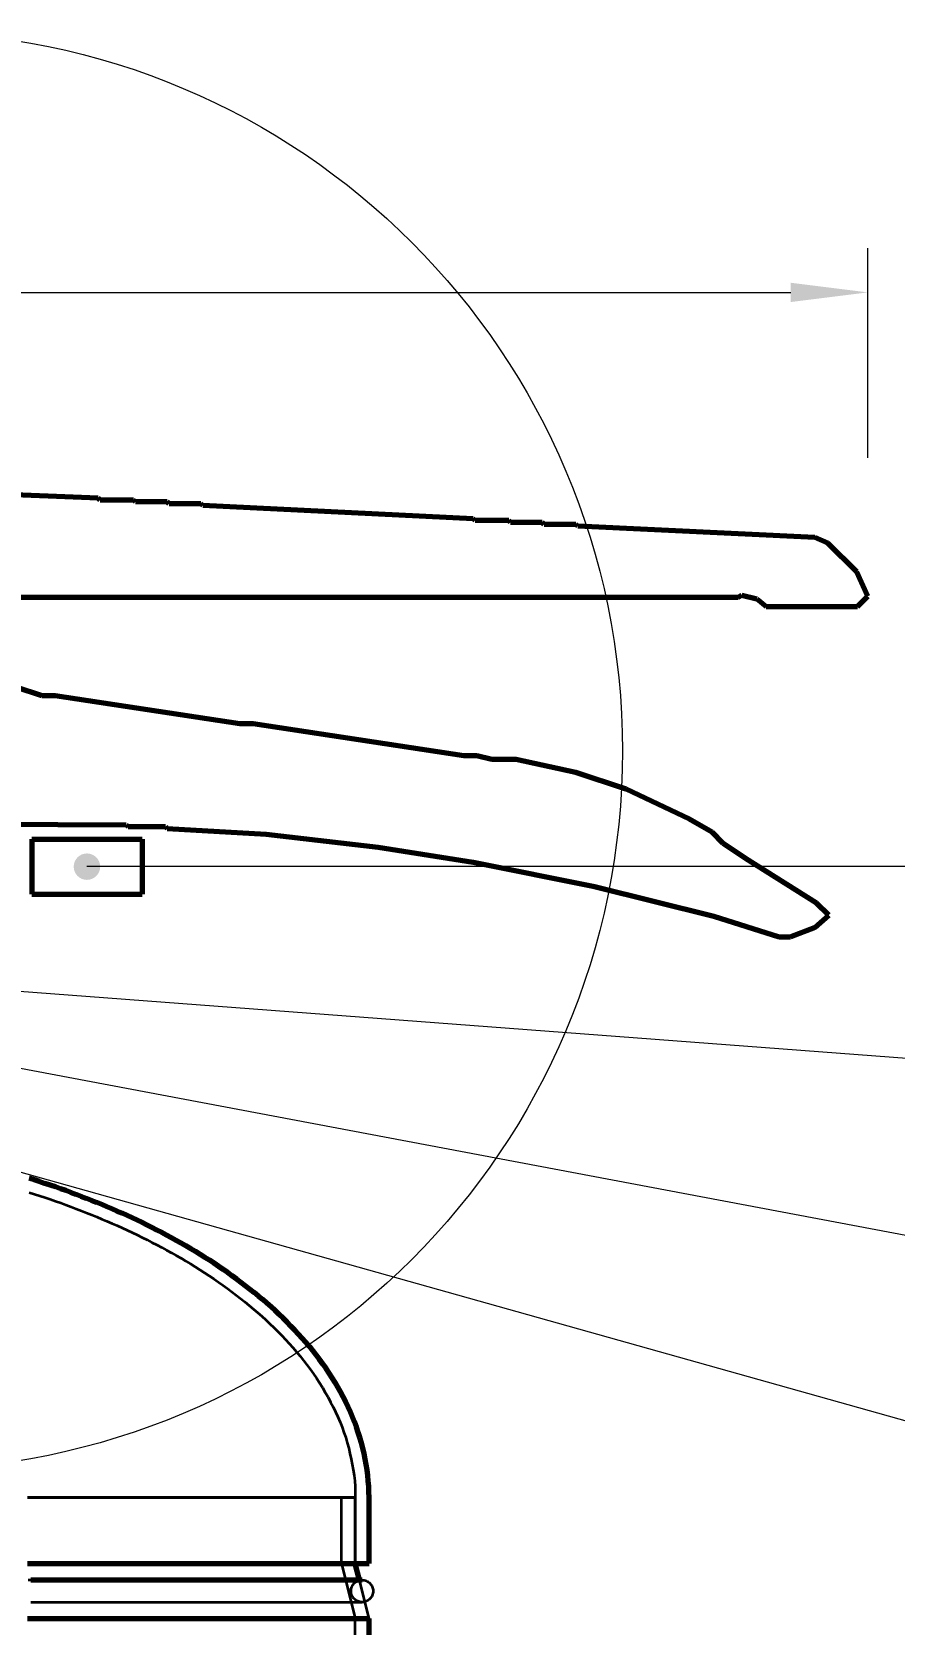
# Model space of a CAD drawing. Header units: millimetres. Extents: x 0 to 2382, y 0 to 420.
# Drawn here: x 176.5 to 215.6, y 301.3 to 373.5 of the extents above; entities that cross this region are included whole.
import ezdxf

# ---------------------------------------------------------------- set-up
doc = ezdxf.new("R2010")
doc.units = ezdxf.units.MM
doc.linetypes.add('IRAM-E-TRAZOS', pattern=[5, 4, -1])
for name, color, linetype, lineweight in [('01-VISIBLE', 7, 'CONTINUOUS', 70), ('02-OCULTA', 4, 'IRAM-E-TRAZOS', 35), ('04-COTA', 3, 'CONTINUOUS', 18), ('08-FINA', 5, 'CONTINUOUS', 18)]:
    doc.layers.add(name, color=color, linetype=linetype, lineweight=lineweight)
doc.styles.add('ISO3098', font='isocpeur.ttf')
doc.dimstyles.new('FLAMA-IRAM', dxfattribs={"dimtxt": 3.5, "dimasz": 3.5, "dimexe": 2, "dimexo": 1.5, "dimgap": 1, "dimtad": 1, "dimdec": 1, "dimtxsty": 'ISO3098', "dimblk": 'IRAM_FLECHA', "dimblk1": 'IRAM_FLECHA', "dimblk2": 'IRAM_FLECHA', "dimcen": 2.5, "dimclrd": 256, "dimclre": 256, "dimclrt": 256, "dimazin": 3, "dimtfac": 1, "dimtmove": 0, "dimatfit": 3, "dimlwd": 18, "dimlwe": 18})

# ---------------------------------------------------------------- blocks, each defined once
blk = doc.blocks.new('IRAM_FLECHA')
blk.add_solid([(0, 0), (-1, 0.125), (-1, -0.125)])

msp = doc.modelspace()

# ---------------------------------------------------------------- hatches: boundary and pattern name
at = {"layer": '08-FINA'}
h = msp.add_hatch(color=7, dxfattribs=at)
h.dxf.hatch_style = 1
edge = h.paths.add_edge_path()
edge.add_arc((178.97, 335.663), 0.6, 0, 360)

# ---------------------------------------------------------------- linework, layer by layer
at = {"layer": '01-VISIBLE'}
for p, q in [((179.48, 352.378), (173.385, 352.633)), ((179.565, 352.298), (179.48, 352.378)), ((181.09, 352.298), (179.565, 352.298)), ((181.175, 352.213), (181.09, 352.298)), ((182.615, 352.213), (181.175, 352.213)), ((182.7, 352.128), (182.615, 352.213)), ((184.14, 352.128), (182.7, 352.128)), ((184.225, 352.043), (184.14, 352.128)), ((196.5, 351.448), (184.225, 352.043)), ((196.585, 351.363), (196.5, 351.448)), ((198.11, 351.363), (196.585, 351.363)), ((198.195, 351.278), (198.11, 351.363)), ((199.63, 351.278), (198.195, 351.278)), ((199.715, 351.193), (199.63, 351.278)), ((201.155, 351.193), (199.715, 351.193)), ((201.24, 351.108), (201.155, 351.193)), ((211.995, 350.603), (201.24, 351.108)), ((212.585, 350.348), (211.995, 350.603)), ((213.9, 349.038), (212.585, 350.348)), ((214.405, 347.933), (213.9, 349.038)), ((174.655, 347.893), (208.52, 347.893)), ((208.52, 347.893), (208.69, 347.978)), ((208.69, 347.978), (209.37, 347.808)), ((209.37, 347.808), (209.79, 347.468)), ((213.94, 347.468), (214.405, 347.933)), ((209.79, 347.468), (213.94, 347.468)), ((176.94, 343.408), (171.525, 345.183)), ((177.535, 343.408), (176.94, 343.408)), ((185.915, 342.138), (177.535, 343.408)), ((186.51, 342.138), (185.915, 342.138)), ((196.075, 340.698), (186.51, 342.138)), ((196.67, 340.698), (196.075, 340.698)), ((197.345, 340.528), (196.67, 340.698)), ((198.445, 340.528), (197.345, 340.528)), ((201.155, 339.933), (198.445, 340.528)), ((203.44, 339.173), (201.155, 339.933)), ((206.32, 337.818), (203.44, 339.173)), ((169.606, 337.626), (180.75, 337.563)), ((180.75, 337.563), (180.835, 337.478)), ((180.835, 337.478), (182.53, 337.478)), ((182.53, 337.478), (182.615, 337.393)), ((182.615, 337.393), (187.1, 337.138)), ((207.335, 337.223), (206.32, 337.818)), ((176.47, 336.913), (181.47, 336.913)), ((187.1, 337.138), (192.18, 336.548)), ((207.845, 336.718), (207.335, 337.223)), ((208.86, 336.038), (207.845, 336.718)), ((192.18, 336.548), (196.5, 335.868)), ((212.08, 334.008), (208.86, 336.038)), ((196.5, 335.868), (202.005, 334.768)), ((202.005, 334.768), (207.42, 333.413)), ((176.47, 334.413), (181.47, 334.413)), ((212.63, 333.458), (212.08, 334.008)), ((207.42, 333.413), (210.385, 332.483)), ((211.995, 332.908), (212.63, 333.458)), ((210.385, 332.483), (210.895, 332.483)), ((210.895, 332.483), (211.995, 332.908)), ((191.77, 304.044), (191.77, 307.044)), ((191.332, 303.294), (191.145, 304.044)), ((191.77, 290.359), (191.77, 301.544))]:
    msp.add_line(p, q, dxfattribs=at)
for points in [[(176.47, 336.913), (176.47, 336.663), (176.47, 336.413), (176.47, 336.163), (176.47, 335.913), (176.47, 335.663), (176.47, 335.413), (176.47, 335.163), (176.47, 334.913), (176.47, 334.663), (176.47, 334.413)], [(181.47, 336.913), (181.47, 336.663), (181.47, 336.413), (181.47, 336.163), (181.47, 335.913), (181.47, 335.663), (181.47, 335.413), (181.47, 335.163), (181.47, 334.913), (181.47, 334.663), (181.47, 334.413)], [(191.77, 307.044), (191.767, 307.294), (191.756, 307.545), (191.739, 307.794), (191.715, 308.044), (191.684, 308.292), (191.646, 308.54), (191.602, 308.786), (191.551, 309.032), (191.494, 309.275), (191.43, 309.518), (191.36, 309.758), (191.284, 309.997), (191.203, 310.234), (191.115, 310.468), (191.022, 310.701), (190.924, 310.931), (190.82, 311.159), (190.711, 311.385), (190.597, 311.608), (190.479, 311.828), (190.355, 312.046), (190.228, 312.262), (190.095, 312.474), (189.959, 312.685), (189.819, 312.892), (189.675, 313.097), (189.527, 313.299), (189.376, 313.499), (189.221, 313.696), (189.063, 313.89), (188.901, 314.081), (188.737, 314.27), (188.569, 314.456), (188.399, 314.64), (188.226, 314.821), (188.05, 314.999), (187.872, 315.175), (187.691, 315.349), (187.508, 315.52), (187.323, 315.688), (187.135, 315.854), (186.946, 316.018), (186.754, 316.179), (186.56, 316.338), (186.365, 316.494), (186.167, 316.648), (185.968, 316.8), (185.767, 316.95), (185.565, 317.098), (185.361, 317.243), (185.155, 317.386), (184.948, 317.527), (184.74, 317.666), (184.53, 317.802), (184.319, 317.937), (184.106, 318.07), (183.893, 318.2), (183.678, 318.329), (183.462, 318.456), (183.245, 318.581), (183.026, 318.704), (182.807, 318.825), (182.587, 318.944), (182.366, 319.061), (182.143, 319.176), (181.92, 319.29), (181.696, 319.402), (181.471, 319.512), (181.245, 319.62), (181.019, 319.727), (180.791, 319.832), (180.563, 319.935), (180.334, 320.037), (180.105, 320.137), (179.874, 320.236), (179.643, 320.333), (179.412, 320.428), (179.179, 320.521), (178.946, 320.613), (178.713, 320.703), (178.479, 320.792), (178.244, 320.879), (178.008, 320.964), (177.772, 321.048), (177.536, 321.13), (177.299, 321.212), (177.061, 321.292), (176.824, 321.371), (176.586, 321.449), (176.347, 321.526)], [(176.27, 304.044), (176.52, 304.044), (176.77, 304.044), (177.02, 304.044), (177.27, 304.044), (177.52, 304.044), (177.77, 304.044), (178.02, 304.044), (178.27, 304.044), (178.52, 304.044), (178.77, 304.044), (179.02, 304.044), (179.27, 304.044), (179.52, 304.044), (179.77, 304.044), (180.02, 304.044), (180.27, 304.044), (180.52, 304.044), (180.77, 304.044), (181.02, 304.044), (181.27, 304.044), (181.52, 304.044), (181.77, 304.044), (182.02, 304.044), (182.27, 304.044), (182.52, 304.044), (182.77, 304.044), (183.02, 304.044), (183.27, 304.044), (183.52, 304.044), (183.77, 304.044), (184.02, 304.044), (184.27, 304.044), (184.52, 304.044), (184.77, 304.044), (185.02, 304.044), (185.27, 304.044), (185.52, 304.044), (185.77, 304.044), (186.02, 304.044), (186.27, 304.044), (186.52, 304.044), (186.77, 304.044), (187.02, 304.044), (187.27, 304.044), (187.52, 304.044), (187.77, 304.044), (188.02, 304.044), (188.27, 304.044), (188.52, 304.044), (188.77, 304.044), (189.02, 304.044), (189.27, 304.044), (189.52, 304.044), (189.77, 304.044), (190.02, 304.044), (190.27, 304.044), (190.52, 304.044), (190.77, 304.044), (191.02, 304.044), (191.27, 304.044), (191.52, 304.044), (191.77, 304.044)], [(191.457, 303.294), (191.207, 303.294), (190.957, 303.294), (190.706, 303.294), (190.456, 303.294), (190.205, 303.294), (189.955, 303.294), (189.704, 303.294), (189.454, 303.294), (189.203, 303.294), (188.952, 303.294), (188.702, 303.294), (188.451, 303.294), (188.201, 303.294), (187.95, 303.294), (187.7, 303.294), (187.449, 303.294), (187.199, 303.294), (186.948, 303.294), (186.698, 303.294), (186.447, 303.294), (186.197, 303.294), (185.946, 303.294), (185.696, 303.294), (185.445, 303.294), (185.195, 303.294), (184.944, 303.294), (184.694, 303.294), (184.443, 303.294), (184.193, 303.294), (183.942, 303.294), (183.692, 303.294), (183.441, 303.294), (183.191, 303.294), (182.94, 303.294), (182.69, 303.294), (182.439, 303.294), (182.189, 303.294), (181.938, 303.294), (181.688, 303.294), (181.437, 303.294), (181.187, 303.294), (180.936, 303.294), (180.686, 303.294), (180.435, 303.294), (180.185, 303.294), (179.934, 303.294), (179.684, 303.294), (179.433, 303.294), (179.182, 303.294), (178.932, 303.294), (178.681, 303.294), (178.431, 303.294), (178.18, 303.294), (177.93, 303.294), (177.679, 303.294), (177.429, 303.294), (177.178, 303.294), (176.928, 303.294), (176.677, 303.294), (176.427, 303.294)], [(191.457, 303.294), (191.437, 303.294), (191.416, 303.294), (191.395, 303.294), (191.374, 303.294), (191.353, 303.294), (191.332, 303.294)], [(176.27, 301.544), (176.52, 301.544), (176.77, 301.544), (177.02, 301.544), (177.27, 301.544), (177.52, 301.544), (177.77, 301.544), (178.02, 301.544), (178.27, 301.544), (178.52, 301.544), (178.77, 301.544), (179.02, 301.544), (179.27, 301.544), (179.52, 301.544), (179.77, 301.544), (180.02, 301.544), (180.27, 301.544), (180.52, 301.544), (180.77, 301.544), (181.02, 301.544), (181.27, 301.544), (181.52, 301.544), (181.77, 301.544), (182.02, 301.544), (182.27, 301.544), (182.52, 301.544), (182.77, 301.544), (183.02, 301.544), (183.27, 301.544), (183.52, 301.544), (183.77, 301.544), (184.02, 301.544), (184.27, 301.544), (184.52, 301.544), (184.77, 301.544), (185.02, 301.544), (185.27, 301.544), (185.52, 301.544), (185.77, 301.544), (186.02, 301.544), (186.27, 301.544), (186.52, 301.544), (186.77, 301.544), (187.02, 301.544), (187.27, 301.544), (187.52, 301.544), (187.77, 301.544), (188.02, 301.544), (188.27, 301.544), (188.52, 301.544), (188.77, 301.544), (189.02, 301.544), (189.27, 301.544), (189.52, 301.544), (189.77, 301.544), (190.02, 301.544), (190.27, 301.544), (190.52, 301.544), (190.77, 301.544), (191.02, 301.544), (191.27, 301.544), (191.52, 301.544), (191.77, 301.544)]]:
    msp.add_lwpolyline(points, dxfattribs=at)
at = {"layer": '02-OCULTA'}
for p, q in [((179.48, 352.378), (173.385, 352.633)), ((179.565, 352.298), (179.48, 352.378)), ((181.09, 352.298), (179.565, 352.298)), ((181.175, 352.213), (181.09, 352.298)), ((182.615, 352.213), (181.175, 352.213)), ((182.7, 352.128), (182.615, 352.213)), ((184.14, 352.128), (182.7, 352.128)), ((184.225, 352.043), (184.14, 352.128)), ((196.5, 351.448), (184.225, 352.043)), ((196.585, 351.363), (196.5, 351.448)), ((198.11, 351.363), (196.585, 351.363)), ((198.195, 351.278), (198.11, 351.363)), ((199.63, 351.278), (198.195, 351.278)), ((199.715, 351.193), (199.63, 351.278)), ((201.155, 351.193), (199.715, 351.193)), ((201.24, 351.108), (201.155, 351.193)), ((211.995, 350.603), (201.24, 351.108)), ((212.585, 350.348), (211.995, 350.603)), ((213.9, 349.038), (212.585, 350.348)), ((214.405, 347.933), (213.9, 349.038)), ((174.655, 347.893), (208.52, 347.893)), ((208.52, 347.893), (208.69, 347.978)), ((208.69, 347.978), (209.37, 347.808)), ((209.37, 347.808), (209.79, 347.468)), ((213.94, 347.468), (214.405, 347.933)), ((209.79, 347.468), (213.94, 347.468)), ((176.94, 343.408), (171.525, 345.183)), ((177.535, 343.408), (176.94, 343.408)), ((185.915, 342.138), (177.535, 343.408)), ((186.51, 342.138), (185.915, 342.138)), ((196.075, 340.698), (186.51, 342.138)), ((196.67, 340.698), (196.075, 340.698)), ((197.345, 340.528), (196.67, 340.698)), ((198.445, 340.528), (197.345, 340.528)), ((201.155, 339.933), (198.445, 340.528)), ((203.44, 339.173), (201.155, 339.933)), ((206.32, 337.818), (203.44, 339.173)), ((165.68, 337.648), (180.75, 337.563)), ((180.75, 337.563), (180.835, 337.478)), ((180.835, 337.478), (182.53, 337.478)), ((182.53, 337.478), (182.615, 337.393)), ((182.615, 337.393), (187.1, 337.138)), ((207.335, 337.223), (206.32, 337.818)), ((187.1, 337.138), (192.18, 336.548)), ((207.845, 336.718), (207.335, 337.223)), ((208.86, 336.038), (207.845, 336.718)), ((192.18, 336.548), (196.5, 335.868)), ((212.08, 334.008), (208.86, 336.038)), ((196.5, 335.868), (202.005, 334.768)), ((202.005, 334.768), (207.42, 333.413)), ((212.63, 333.458), (212.08, 334.008)), ((207.42, 333.413), (210.385, 332.483)), ((211.995, 332.908), (212.63, 333.458)), ((210.385, 332.483), (210.895, 332.483)), ((210.895, 332.483), (211.995, 332.908)), ((190.52, 304.044), (190.52, 307.044)), ((191.145, 304.044), (191.145, 307.044)), ((191.145, 307.044), (191.145, 304.044)), ((190.52, 304.044), (191.145, 301.544)), ((191.77, 301.544), (191.332, 303.294)), ((191.145, 173.363), (191.145, 301.544))]:
    msp.add_line(p, q, dxfattribs=at)
for points in [[(176.47, 334.413), (176.47, 334.663), (176.47, 334.913), (176.47, 335.163), (176.47, 335.413), (176.47, 335.663), (176.47, 335.913), (176.47, 336.163), (176.47, 336.413), (176.47, 336.663), (176.47, 336.913)], [(181.47, 334.413), (181.47, 334.663), (181.47, 334.913), (181.47, 335.163), (181.47, 335.413), (181.47, 335.663), (181.47, 335.913), (181.47, 336.163), (181.47, 336.413), (181.47, 336.663), (181.47, 336.913)], [(176.353, 320.885), (176.592, 320.809), (176.83, 320.731), (177.068, 320.651), (177.306, 320.57), (177.542, 320.488), (177.779, 320.404), (178.015, 320.318), (178.25, 320.231), (178.485, 320.143), (178.719, 320.053), (178.952, 319.961), (179.185, 319.868), (179.417, 319.773), (179.649, 319.676), (179.88, 319.578), (180.11, 319.478), (180.339, 319.376), (180.568, 319.273), (180.796, 319.168), (181.023, 319.061), (181.249, 318.953), (181.474, 318.843), (181.699, 318.73), (181.922, 318.617), (182.145, 318.501), (182.366, 318.383), (182.587, 318.263), (182.806, 318.142), (183.025, 318.018), (183.242, 317.893), (183.458, 317.765), (183.673, 317.636), (183.886, 317.504), (184.099, 317.371), (184.31, 317.235), (184.519, 317.097), (184.727, 316.957), (184.934, 316.815), (185.139, 316.67), (185.342, 316.523), (185.544, 316.374), (185.744, 316.223), (185.942, 316.069), (186.138, 315.912), (186.333, 315.754), (186.525, 315.593), (186.715, 315.429), (186.903, 315.263), (187.089, 315.094), (187.272, 314.923), (187.453, 314.749), (187.631, 314.573), (187.807, 314.393), (187.979, 314.211), (188.149, 314.027), (188.316, 313.839), (188.479, 313.649), (188.64, 313.456), (188.797, 313.261), (188.95, 313.062), (189.1, 312.861), (189.246, 312.657), (189.388, 312.45), (189.525, 312.24), (189.658, 312.027), (189.786, 311.812), (189.91, 311.593), (190.029, 311.372), (190.143, 311.149), (190.253, 310.923), (190.357, 310.695), (190.456, 310.465), (190.549, 310.232), (190.635, 309.996), (190.713, 309.758), (190.784, 309.517), (190.848, 309.275), (190.906, 309.031), (190.96, 308.786), (191.009, 308.54), (191.055, 308.293), (191.095, 308.045), (191.122, 307.796), (191.137, 307.546), (191.143, 307.295), (191.145, 307.044)], [(190.52, 307.044), (190.27, 307.044), (190.02, 307.044), (189.77, 307.044), (189.52, 307.044), (189.27, 307.044), (189.02, 307.044), (188.77, 307.044), (188.52, 307.044), (188.27, 307.044), (188.02, 307.044), (187.77, 307.044), (187.52, 307.044), (187.27, 307.044), (187.02, 307.044), (186.77, 307.044), (186.52, 307.044), (186.27, 307.044), (186.02, 307.044), (185.77, 307.044), (185.52, 307.044), (185.27, 307.044), (185.02, 307.044), (184.77, 307.044), (184.52, 307.044), (184.27, 307.044), (184.02, 307.044), (183.77, 307.044), (183.52, 307.044), (183.27, 307.044), (183.02, 307.044), (182.77, 307.044), (182.52, 307.044), (182.27, 307.044), (182.02, 307.044), (181.77, 307.044), (181.52, 307.044), (181.27, 307.044), (181.02, 307.044), (180.77, 307.044), (180.52, 307.044), (180.27, 307.044), (180.02, 307.044), (179.77, 307.044), (179.52, 307.044), (179.27, 307.044), (179.02, 307.044), (178.77, 307.044), (178.52, 307.044), (178.27, 307.044), (178.02, 307.044), (177.77, 307.044), (177.52, 307.044), (177.27, 307.044), (177.02, 307.044), (176.77, 307.044), (176.52, 307.044), (176.27, 307.044)], [(176.27, 307.044), (176.52, 307.044), (176.77, 307.044), (177.02, 307.044), (177.27, 307.044), (177.52, 307.044), (177.77, 307.044), (178.02, 307.044), (178.27, 307.044), (178.52, 307.044), (178.77, 307.044), (179.02, 307.044), (179.27, 307.044), (179.52, 307.044), (179.77, 307.044), (180.02, 307.044), (180.27, 307.044), (180.52, 307.044), (180.77, 307.044), (181.02, 307.044), (181.27, 307.044), (181.52, 307.044), (181.77, 307.044), (182.02, 307.044), (182.27, 307.044), (182.52, 307.044), (182.77, 307.044), (183.02, 307.044), (183.27, 307.044), (183.52, 307.044), (183.77, 307.044), (184.02, 307.044), (184.27, 307.044), (184.52, 307.044), (184.77, 307.044), (185.02, 307.044), (185.27, 307.044), (185.52, 307.044), (185.77, 307.044), (186.02, 307.044), (186.27, 307.044), (186.52, 307.044), (186.77, 307.044), (187.02, 307.044), (187.27, 307.044), (187.52, 307.044), (187.77, 307.044), (188.02, 307.044), (188.27, 307.044), (188.52, 307.044), (188.77, 307.044), (189.02, 307.044), (189.27, 307.044), (189.52, 307.044), (189.77, 307.044), (190.02, 307.044), (190.27, 307.044), (190.52, 307.044)], [(191.145, 307.044), (190.895, 307.044), (190.645, 307.044), (190.395, 307.044), (190.145, 307.044), (189.895, 307.044), (189.645, 307.044), (189.395, 307.044), (189.145, 307.044), (188.895, 307.044), (188.645, 307.044), (188.395, 307.044), (188.145, 307.044), (187.895, 307.044), (187.645, 307.044), (187.395, 307.044), (187.145, 307.044), (186.895, 307.044), (186.645, 307.044), (186.395, 307.044), (186.145, 307.044), (185.895, 307.044), (185.645, 307.044), (185.395, 307.044), (185.145, 307.044), (184.895, 307.044), (184.645, 307.044), (184.395, 307.044), (184.145, 307.044), (183.895, 307.044), (183.645, 307.044), (183.395, 307.044), (183.145, 307.044), (182.895, 307.044), (182.645, 307.044), (182.395, 307.044), (182.145, 307.044), (181.895, 307.044), (181.645, 307.044), (181.395, 307.044), (181.145, 307.044), (180.895, 307.044), (180.645, 307.044), (180.395, 307.044), (180.145, 307.044), (179.895, 307.044), (179.645, 307.044), (179.395, 307.044), (179.145, 307.044), (178.895, 307.044), (178.645, 307.044), (178.395, 307.044), (178.145, 307.044), (177.895, 307.044), (177.645, 307.044), (177.395, 307.044), (177.145, 307.044), (176.895, 307.044), (176.645, 307.044), (176.395, 307.044)], [(176.395, 307.044), (176.645, 307.044), (176.895, 307.044), (177.145, 307.044), (177.395, 307.044), (177.645, 307.044), (177.895, 307.044), (178.145, 307.044), (178.395, 307.044), (178.645, 307.044), (178.895, 307.044), (179.145, 307.044), (179.395, 307.044), (179.645, 307.044), (179.895, 307.044), (180.145, 307.044), (180.395, 307.044), (180.645, 307.044), (180.895, 307.044), (181.145, 307.044), (181.395, 307.044), (181.645, 307.044), (181.895, 307.044), (182.145, 307.044), (182.395, 307.044), (182.645, 307.044), (182.895, 307.044), (183.145, 307.044), (183.395, 307.044), (183.645, 307.044), (183.895, 307.044), (184.145, 307.044), (184.395, 307.044), (184.645, 307.044), (184.895, 307.044), (185.145, 307.044), (185.395, 307.044), (185.645, 307.044), (185.895, 307.044), (186.145, 307.044), (186.395, 307.044), (186.645, 307.044), (186.895, 307.044), (187.145, 307.044), (187.395, 307.044), (187.645, 307.044), (187.895, 307.044), (188.145, 307.044), (188.395, 307.044), (188.645, 307.044), (188.895, 307.044), (189.145, 307.044), (189.395, 307.044), (189.645, 307.044), (189.895, 307.044), (190.145, 307.044), (190.395, 307.044), (190.645, 307.044), (190.895, 307.044), (191.145, 307.044)], [(190.52, 304.044), (190.27, 304.044), (190.02, 304.044), (189.77, 304.044), (189.52, 304.044), (189.27, 304.044), (189.02, 304.044), (188.77, 304.044), (188.52, 304.044), (188.27, 304.044), (188.02, 304.044), (187.77, 304.044), (187.52, 304.044), (187.27, 304.044), (187.02, 304.044), (186.77, 304.044), (186.52, 304.044), (186.27, 304.044), (186.02, 304.044), (185.77, 304.044), (185.52, 304.044), (185.27, 304.044), (185.02, 304.044), (184.77, 304.044), (184.52, 304.044), (184.27, 304.044), (184.02, 304.044), (183.77, 304.044), (183.52, 304.044), (183.27, 304.044), (183.02, 304.044), (182.77, 304.044), (182.52, 304.044), (182.27, 304.044), (182.02, 304.044), (181.77, 304.044), (181.52, 304.044), (181.27, 304.044), (181.02, 304.044), (180.77, 304.044), (180.52, 304.044), (180.27, 304.044), (180.02, 304.044), (179.77, 304.044), (179.52, 304.044), (179.27, 304.044), (179.02, 304.044), (178.77, 304.044), (178.52, 304.044), (178.27, 304.044), (178.02, 304.044), (177.77, 304.044), (177.52, 304.044), (177.27, 304.044), (177.02, 304.044), (176.77, 304.044), (176.52, 304.044), (176.27, 304.044)], [(176.27, 304.044), (176.52, 304.044), (176.77, 304.044), (177.02, 304.044), (177.27, 304.044), (177.52, 304.044), (177.77, 304.044), (178.02, 304.044), (178.27, 304.044), (178.52, 304.044), (178.77, 304.044), (179.02, 304.044), (179.27, 304.044), (179.52, 304.044), (179.77, 304.044), (180.02, 304.044), (180.27, 304.044), (180.52, 304.044), (180.77, 304.044), (181.02, 304.044), (181.27, 304.044), (181.52, 304.044), (181.77, 304.044), (182.02, 304.044), (182.27, 304.044), (182.52, 304.044), (182.77, 304.044), (183.02, 304.044), (183.27, 304.044), (183.52, 304.044), (183.77, 304.044), (184.02, 304.044), (184.27, 304.044), (184.52, 304.044), (184.77, 304.044), (185.02, 304.044), (185.27, 304.044), (185.52, 304.044), (185.77, 304.044), (186.02, 304.044), (186.27, 304.044), (186.52, 304.044), (186.77, 304.044), (187.02, 304.044), (187.27, 304.044), (187.52, 304.044), (187.77, 304.044), (188.02, 304.044), (188.27, 304.044), (188.52, 304.044), (188.77, 304.044), (189.02, 304.044), (189.27, 304.044), (189.52, 304.044), (189.77, 304.044), (190.02, 304.044), (190.27, 304.044), (190.52, 304.044)], [(191.77, 304.044), (191.52, 304.044), (191.27, 304.044), (191.02, 304.044), (190.77, 304.044), (190.52, 304.044), (190.27, 304.044), (190.02, 304.044), (189.77, 304.044), (189.52, 304.044), (189.27, 304.044), (189.02, 304.044), (188.77, 304.044), (188.52, 304.044), (188.27, 304.044), (188.02, 304.044), (187.77, 304.044), (187.52, 304.044), (187.27, 304.044), (187.02, 304.044), (186.77, 304.044), (186.52, 304.044), (186.27, 304.044), (186.02, 304.044), (185.77, 304.044), (185.52, 304.044), (185.27, 304.044), (185.02, 304.044), (184.77, 304.044), (184.52, 304.044), (184.27, 304.044), (184.02, 304.044), (183.77, 304.044), (183.52, 304.044), (183.27, 304.044), (183.02, 304.044), (182.77, 304.044), (182.52, 304.044), (182.27, 304.044), (182.02, 304.044), (181.77, 304.044), (181.52, 304.044), (181.27, 304.044), (181.02, 304.044), (180.77, 304.044), (180.52, 304.044), (180.27, 304.044), (180.02, 304.044), (179.77, 304.044), (179.52, 304.044), (179.27, 304.044), (179.02, 304.044), (178.77, 304.044), (178.52, 304.044), (178.27, 304.044), (178.02, 304.044), (177.77, 304.044), (177.52, 304.044), (177.27, 304.044), (177.02, 304.044), (176.77, 304.044), (176.52, 304.044), (176.27, 304.044)], [(191.145, 304.044), (190.895, 304.044), (190.645, 304.044), (190.395, 304.044), (190.145, 304.044), (189.895, 304.044), (189.645, 304.044), (189.395, 304.044), (189.145, 304.044), (188.895, 304.044), (188.645, 304.044), (188.395, 304.044), (188.145, 304.044), (187.895, 304.044), (187.645, 304.044), (187.395, 304.044), (187.145, 304.044), (186.895, 304.044), (186.645, 304.044), (186.395, 304.044), (186.145, 304.044), (185.895, 304.044), (185.645, 304.044), (185.395, 304.044), (185.145, 304.044), (184.895, 304.044), (184.645, 304.044), (184.395, 304.044), (184.145, 304.044), (183.895, 304.044), (183.645, 304.044), (183.395, 304.044), (183.145, 304.044), (182.895, 304.044), (182.645, 304.044), (182.395, 304.044), (182.145, 304.044), (181.895, 304.044), (181.645, 304.044), (181.395, 304.044), (181.145, 304.044), (180.895, 304.044), (180.645, 304.044), (180.395, 304.044), (180.145, 304.044), (179.895, 304.044), (179.645, 304.044), (179.395, 304.044), (179.145, 304.044), (178.895, 304.044), (178.645, 304.044), (178.395, 304.044), (178.145, 304.044), (177.895, 304.044), (177.645, 304.044), (177.395, 304.044), (177.145, 304.044), (176.895, 304.044), (176.645, 304.044), (176.395, 304.044)], [(176.395, 304.044), (176.645, 304.044), (176.895, 304.044), (177.145, 304.044), (177.395, 304.044), (177.645, 304.044), (177.895, 304.044), (178.145, 304.044), (178.395, 304.044), (178.645, 304.044), (178.895, 304.044), (179.145, 304.044), (179.395, 304.044), (179.645, 304.044), (179.895, 304.044), (180.145, 304.044), (180.395, 304.044), (180.645, 304.044), (180.895, 304.044), (181.145, 304.044), (181.395, 304.044), (181.645, 304.044), (181.895, 304.044), (182.145, 304.044), (182.395, 304.044), (182.645, 304.044), (182.895, 304.044), (183.145, 304.044), (183.395, 304.044), (183.645, 304.044), (183.895, 304.044), (184.145, 304.044), (184.395, 304.044), (184.645, 304.044), (184.895, 304.044), (185.145, 304.044), (185.395, 304.044), (185.645, 304.044), (185.895, 304.044), (186.145, 304.044), (186.395, 304.044), (186.645, 304.044), (186.895, 304.044), (187.145, 304.044), (187.395, 304.044), (187.645, 304.044), (187.895, 304.044), (188.145, 304.044), (188.395, 304.044), (188.645, 304.044), (188.895, 304.044), (189.145, 304.044), (189.395, 304.044), (189.645, 304.044), (189.895, 304.044), (190.145, 304.044), (190.395, 304.044), (190.645, 304.044), (190.895, 304.044), (191.145, 304.044)], [(191.145, 304.044), (190.895, 304.044), (190.645, 304.044), (190.395, 304.044), (190.145, 304.044), (189.895, 304.044), (189.645, 304.044), (189.395, 304.044), (189.145, 304.044), (188.895, 304.044), (188.645, 304.044), (188.395, 304.044), (188.145, 304.044), (187.895, 304.044), (187.645, 304.044), (187.395, 304.044), (187.145, 304.044), (186.895, 304.044), (186.645, 304.044), (186.395, 304.044), (186.145, 304.044), (185.895, 304.044), (185.645, 304.044), (185.395, 304.044), (185.145, 304.044), (184.895, 304.044), (184.645, 304.044), (184.395, 304.044), (184.145, 304.044), (183.895, 304.044), (183.645, 304.044), (183.395, 304.044), (183.145, 304.044), (182.895, 304.044), (182.645, 304.044), (182.395, 304.044), (182.145, 304.044), (181.895, 304.044), (181.645, 304.044), (181.395, 304.044), (181.145, 304.044), (180.895, 304.044), (180.645, 304.044), (180.395, 304.044), (180.145, 304.044), (179.895, 304.044), (179.645, 304.044), (179.395, 304.044), (179.145, 304.044), (178.895, 304.044), (178.645, 304.044), (178.395, 304.044), (178.145, 304.044), (177.895, 304.044), (177.645, 304.044), (177.395, 304.044), (177.145, 304.044), (176.895, 304.044), (176.645, 304.044), (176.395, 304.044)], [(176.395, 304.044), (176.645, 304.044), (176.895, 304.044), (177.145, 304.044), (177.395, 304.044), (177.645, 304.044), (177.895, 304.044), (178.145, 304.044), (178.395, 304.044), (178.645, 304.044), (178.895, 304.044), (179.145, 304.044), (179.395, 304.044), (179.645, 304.044), (179.895, 304.044), (180.145, 304.044), (180.395, 304.044), (180.645, 304.044), (180.895, 304.044), (181.145, 304.044), (181.395, 304.044), (181.645, 304.044), (181.895, 304.044), (182.145, 304.044), (182.395, 304.044), (182.645, 304.044), (182.895, 304.044), (183.145, 304.044), (183.395, 304.044), (183.645, 304.044), (183.895, 304.044), (184.145, 304.044), (184.395, 304.044), (184.645, 304.044), (184.895, 304.044), (185.145, 304.044), (185.395, 304.044), (185.645, 304.044), (185.895, 304.044), (186.145, 304.044), (186.395, 304.044), (186.645, 304.044), (186.895, 304.044), (187.145, 304.044), (187.395, 304.044), (187.645, 304.044), (187.895, 304.044), (188.145, 304.044), (188.395, 304.044), (188.645, 304.044), (188.895, 304.044), (189.145, 304.044), (189.395, 304.044), (189.645, 304.044), (189.895, 304.044), (190.145, 304.044), (190.395, 304.044), (190.645, 304.044), (190.895, 304.044), (191.145, 304.044)], [(191.332, 303.294), (191.082, 303.294), (190.831, 303.294), (190.581, 303.294), (190.33, 303.294), (190.08, 303.294), (189.829, 303.294), (189.579, 303.294), (189.328, 303.294), (189.078, 303.294), (188.827, 303.294), (188.577, 303.294), (188.326, 303.294), (188.076, 303.294), (187.825, 303.294), (187.575, 303.294), (187.324, 303.294), (187.074, 303.294), (186.823, 303.294), (186.573, 303.294), (186.322, 303.294), (186.072, 303.294), (185.821, 303.294), (185.571, 303.294), (185.32, 303.294), (185.07, 303.294), (184.819, 303.294), (184.569, 303.294), (184.318, 303.294), (184.068, 303.294), (183.817, 303.294), (183.567, 303.294), (183.316, 303.294), (183.066, 303.294), (182.815, 303.294), (182.565, 303.294), (182.314, 303.294), (182.064, 303.294), (181.813, 303.294), (181.563, 303.294), (181.312, 303.294), (181.061, 303.294), (180.811, 303.294), (180.56, 303.294), (180.31, 303.294), (180.059, 303.294), (179.809, 303.294), (179.558, 303.294), (179.308, 303.294), (179.057, 303.294), (178.807, 303.294), (178.556, 303.294), (178.306, 303.294), (178.055, 303.294), (177.805, 303.294), (177.554, 303.294), (177.304, 303.294), (177.053, 303.294), (176.803, 303.294), (176.552, 303.294), (176.302, 303.294)], [(176.427, 302.294), (176.677, 302.294), (176.928, 302.294), (177.178, 302.294), (177.429, 302.294), (177.679, 302.294), (177.93, 302.294), (178.18, 302.294), (178.431, 302.294), (178.681, 302.294), (178.932, 302.294), (179.182, 302.294), (179.433, 302.294), (179.684, 302.294), (179.934, 302.294), (180.185, 302.294), (180.435, 302.294), (180.686, 302.294), (180.936, 302.294), (181.187, 302.294), (181.437, 302.294), (181.688, 302.294), (181.938, 302.294), (182.189, 302.294), (182.439, 302.294), (182.69, 302.294), (182.94, 302.294), (183.191, 302.294), (183.441, 302.294), (183.692, 302.294), (183.942, 302.294), (184.193, 302.294), (184.443, 302.294), (184.694, 302.294), (184.944, 302.294), (185.195, 302.294), (185.445, 302.294), (185.696, 302.294), (185.946, 302.294), (186.197, 302.294), (186.447, 302.294), (186.698, 302.294), (186.948, 302.294), (187.199, 302.294), (187.449, 302.294), (187.7, 302.294), (187.95, 302.294), (188.201, 302.294), (188.451, 302.294), (188.702, 302.294), (188.952, 302.294), (189.203, 302.294), (189.453, 302.294), (189.704, 302.294), (189.954, 302.294), (190.205, 302.294), (190.455, 302.294), (190.706, 302.294), (190.956, 302.294), (191.207, 302.294), (191.457, 302.294)], [(176.427, 302.294), (176.677, 302.294), (176.928, 302.294), (177.178, 302.294), (177.429, 302.294), (177.679, 302.294), (177.93, 302.294), (178.18, 302.294), (178.431, 302.294), (178.681, 302.294), (178.932, 302.294), (179.182, 302.294), (179.433, 302.294), (179.684, 302.294), (179.934, 302.294), (180.185, 302.294), (180.435, 302.294), (180.686, 302.294), (180.936, 302.294), (181.187, 302.294), (181.437, 302.294), (181.688, 302.294), (181.938, 302.294), (182.189, 302.294), (182.439, 302.294), (182.69, 302.294), (182.94, 302.294), (183.191, 302.294), (183.441, 302.294), (183.692, 302.294), (183.942, 302.294), (184.193, 302.294), (184.443, 302.294), (184.694, 302.294), (184.944, 302.294), (185.195, 302.294), (185.445, 302.294), (185.696, 302.294), (185.946, 302.294), (186.197, 302.294), (186.447, 302.294), (186.698, 302.294), (186.948, 302.294), (187.199, 302.294), (187.449, 302.294), (187.7, 302.294), (187.95, 302.294), (188.201, 302.294), (188.451, 302.294), (188.702, 302.294), (188.952, 302.294), (189.203, 302.294), (189.453, 302.294), (189.704, 302.294), (189.954, 302.294), (190.205, 302.294), (190.455, 302.294), (190.706, 302.294), (190.956, 302.294), (191.207, 302.294), (191.457, 302.294)], [(191.77, 301.544), (191.52, 301.544), (191.27, 301.544), (191.02, 301.544), (190.77, 301.544), (190.52, 301.544), (190.27, 301.544), (190.02, 301.544), (189.77, 301.544), (189.52, 301.544), (189.27, 301.544), (189.02, 301.544), (188.77, 301.544), (188.52, 301.544), (188.27, 301.544), (188.02, 301.544), (187.77, 301.544), (187.52, 301.544), (187.27, 301.544), (187.02, 301.544), (186.77, 301.544), (186.52, 301.544), (186.27, 301.544), (186.02, 301.544), (185.77, 301.544), (185.52, 301.544), (185.27, 301.544), (185.02, 301.544), (184.77, 301.544), (184.52, 301.544), (184.27, 301.544), (184.02, 301.544), (183.77, 301.544), (183.52, 301.544), (183.27, 301.544), (183.02, 301.544), (182.77, 301.544), (182.52, 301.544), (182.27, 301.544), (182.02, 301.544), (181.77, 301.544), (181.52, 301.544), (181.27, 301.544), (181.02, 301.544), (180.77, 301.544), (180.52, 301.544), (180.27, 301.544), (180.02, 301.544), (179.77, 301.544), (179.52, 301.544), (179.27, 301.544), (179.02, 301.544), (178.77, 301.544), (178.52, 301.544), (178.27, 301.544), (178.02, 301.544), (177.77, 301.544), (177.52, 301.544), (177.27, 301.544), (177.02, 301.544), (176.77, 301.544), (176.52, 301.544), (176.27, 301.544)], [(191.145, 301.544), (190.895, 301.544), (190.645, 301.544), (190.395, 301.544), (190.145, 301.544), (189.895, 301.544), (189.645, 301.544), (189.395, 301.544), (189.145, 301.544), (188.895, 301.544), (188.645, 301.544), (188.395, 301.544), (188.145, 301.544), (187.895, 301.544), (187.645, 301.544), (187.395, 301.544), (187.145, 301.544), (186.895, 301.544), (186.645, 301.544), (186.395, 301.544), (186.145, 301.544), (185.895, 301.544), (185.645, 301.544), (185.395, 301.544), (185.145, 301.544), (184.895, 301.544), (184.645, 301.544), (184.395, 301.544), (184.145, 301.544), (183.895, 301.544), (183.645, 301.544), (183.395, 301.544), (183.145, 301.544), (182.895, 301.544), (182.645, 301.544), (182.395, 301.544), (182.145, 301.544), (181.895, 301.544), (181.645, 301.544), (181.395, 301.544), (181.145, 301.544), (180.895, 301.544), (180.645, 301.544), (180.395, 301.544), (180.145, 301.544), (179.895, 301.544), (179.645, 301.544), (179.395, 301.544), (179.145, 301.544), (178.895, 301.544), (178.645, 301.544), (178.395, 301.544), (178.145, 301.544), (177.895, 301.544), (177.645, 301.544), (177.395, 301.544), (177.145, 301.544), (176.895, 301.544), (176.645, 301.544), (176.395, 301.544)], [(176.395, 301.544), (176.645, 301.544), (176.895, 301.544), (177.145, 301.544), (177.395, 301.544), (177.645, 301.544), (177.895, 301.544), (178.145, 301.544), (178.395, 301.544), (178.645, 301.544), (178.895, 301.544), (179.145, 301.544), (179.395, 301.544), (179.645, 301.544), (179.895, 301.544), (180.145, 301.544), (180.395, 301.544), (180.645, 301.544), (180.895, 301.544), (181.145, 301.544), (181.395, 301.544), (181.645, 301.544), (181.895, 301.544), (182.145, 301.544), (182.395, 301.544), (182.645, 301.544), (182.895, 301.544), (183.145, 301.544), (183.395, 301.544), (183.645, 301.544), (183.895, 301.544), (184.145, 301.544), (184.395, 301.544), (184.645, 301.544), (184.895, 301.544), (185.145, 301.544), (185.395, 301.544), (185.645, 301.544), (185.895, 301.544), (186.145, 301.544), (186.395, 301.544), (186.645, 301.544), (186.895, 301.544), (187.145, 301.544), (187.395, 301.544), (187.645, 301.544), (187.895, 301.544), (188.145, 301.544), (188.395, 301.544), (188.645, 301.544), (188.895, 301.544), (189.145, 301.544), (189.395, 301.544), (189.645, 301.544), (189.895, 301.544), (190.145, 301.544), (190.395, 301.544), (190.645, 301.544), (190.895, 301.544), (191.145, 301.544)]]:
    msp.add_lwpolyline(points, dxfattribs=at)
msp.add_circle((191.457, 302.794), 0.5, dxfattribs=at)
at = {"layer": '08-FINA'}
for p, q in [((229.405, 335.663), (178.97, 335.663)), ((229.416, 325.963), (169.96, 330.44)), ((229.474, 316.404), (160.77, 329.363)), ((229.554, 306.744), (160.77, 326.049))]:
    msp.add_line(p, q, dxfattribs=at)
msp.add_circle((170.645, 340.915), 32.625, dxfattribs=at)

# ---------------------------------------------------------------- dimensions: what is measured, and where the dimension line sits
at = {"layer": '04-COTA'}
msp.add_linear_dim(base=(114.795, 361.718), p1=(114.795, 352.718), p2=(214.405, 352.718), dimstyle='FLAMA-IRAM', override={"dimlfac": 2}, dxfattribs=at).render()

doc.saveas('drawing.dxf')
